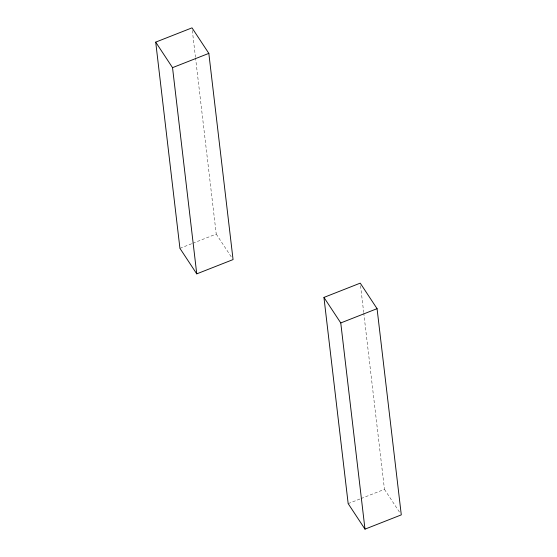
<?xml version="1.0" encoding="UTF-8"?>
<svg xmlns="http://www.w3.org/2000/svg" width="557" height="557" viewBox="0 0 557 557"><rect width="100%" height="100%" fill="white"/><g stroke="black" fill="none" stroke-linecap="round" stroke-linejoin="round"><path stroke-width="0.42" stroke-dasharray="2.79 2.09" d="M179.932 248.331L192.033 243.576M192.84 243.256L216.234 234.058L195.563 58.046M348.167 503.619L360.268 498.863M361.068 498.543L384.469 489.345L363.791 313.333M216.234 234.058L231.656 257.459M384.469 489.345L399.425 512.036M360.546 285.727L363.693 312.47M192.318 30.44L195.458 57.183"/><path stroke-width="0.84" d="M155.709 42.123L192.012 27.85L208.833 53.381L233.063 259.583L196.753 273.863L179.932 248.331L155.709 42.123L172.531 67.655L196.753 273.863M172.531 67.655L208.833 53.381M323.937 297.417L360.247 283.137L377.068 308.669L401.291 514.877L364.988 529.15L348.167 503.619L323.937 297.417L340.766 322.942L364.988 529.15M340.766 322.942L377.068 308.669"/></g></svg>
